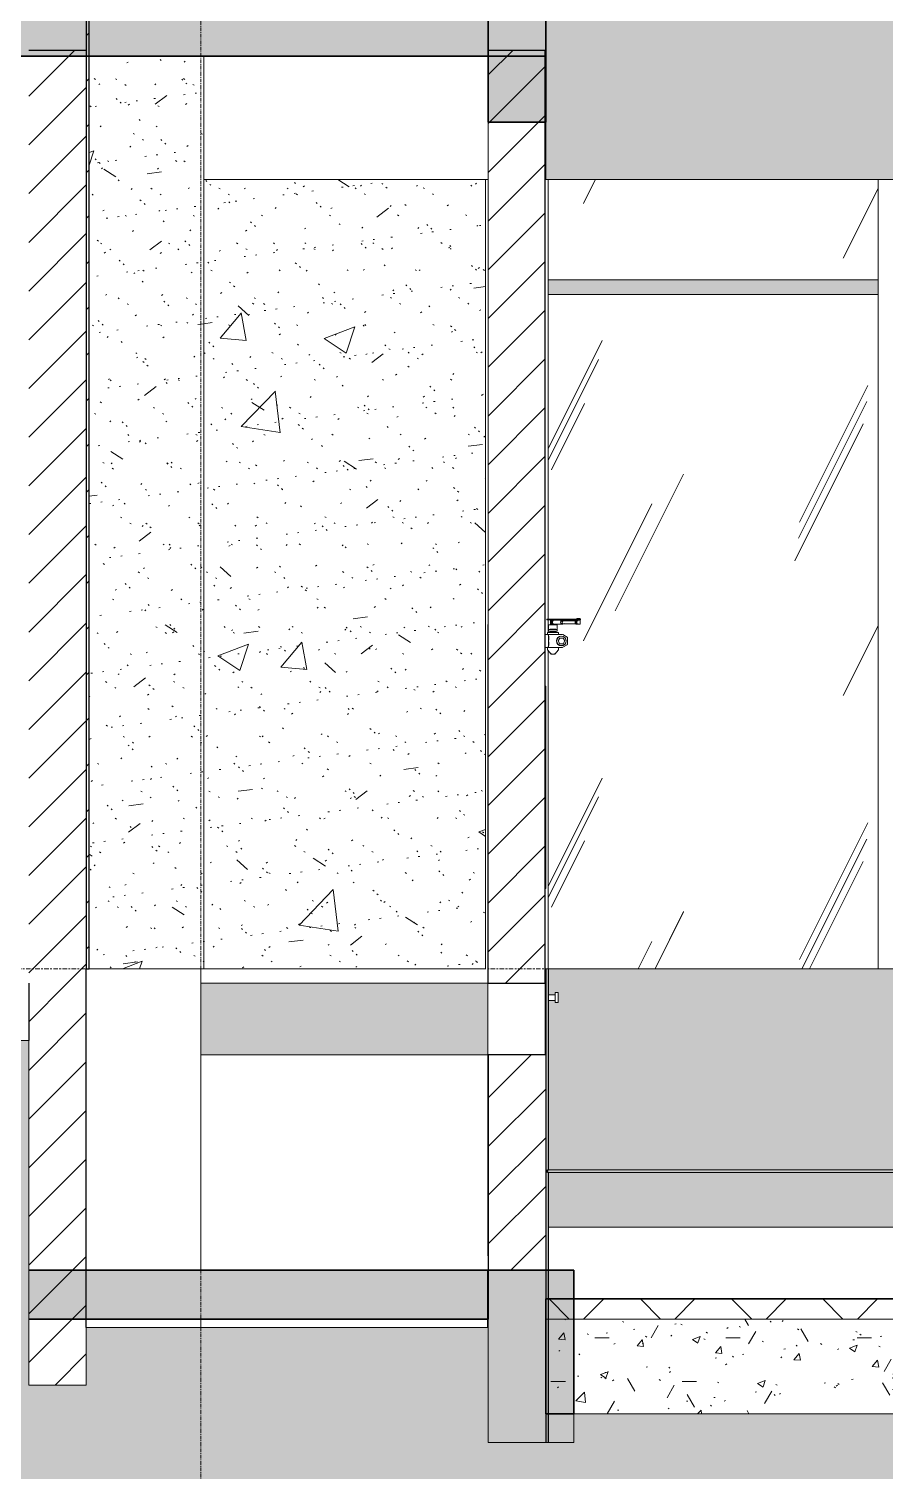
# Model space of a CAD drawing. Header units: millimetres. Extents: x 1240 to 198004, y -7796 to 35300.
# Drawn here: x 171164 to 174149, y 450 to 5475 of the extents above; entities that cross this region are included whole.
import ezdxf

# ---------------------------------------------------------------- set-up
doc = ezdxf.new("R2010")
doc.units = ezdxf.units.MM
doc.linetypes.add('Centre', pattern=[31.75, 6.35, -4.7625, 15.875, -4.7625])
doc.linetypes.add('Grid Line', pattern=[22.225, 12.7, -3.175, 3.175, -3.175])
for name, color, linetype, lineweight in [('0-2', 50, 'Continuous', 5), ('A-DETL-GENF-3', 9, 'Continuous', 9), ('A-DETL-THIN', 151, 'Continuous', 9), ('A-DOOR', 31, 'Continuous', 9), ('A-DOOR-FRAM', 31, 'Continuous', 9), ('A-FLOR-1', 10, 'Continuous', 35), ('A-FLOR-3', 192, 'Continuous', 35), ('A-FLOR-LEVL-2', 51, 'Centre', 9), ('A-FLOR-MCUT', 51, 'Continuous', 9), ('A-FLOR-PATT-1', 7, 'Continuous', 9), ('A-FLOR-PATT-3', 8, 'Continuous', 9), ('A-GLAZ-CURT', 52, 'Continuous', 9), ('A-GLAZ-CWMG', 51, 'Continuous', 9), ('A-WALL', 113, 'Continuous', 9), ('A-WALL-1', 113, 'Continuous', 25), ('A-WALL-PATT-3', 111, 'Continuous', 5), ('A-WALL-PATT-4', 111, 'Continuous', 9), ('I-WALL', 2, 'Continuous', 9), ('I-WALL-2', 2, 'Continuous', 25), ('S-BEAM-1', 12, 'Continuous', 5), ('S-BEAM-2', 10, 'Continuous', 35), ('S-BEAM-3', 7, 'Continuous', 9), ('S-COLS-1', 7, 'Continuous', 9), ('S-GRID-1', 1, 'Grid Line', 9)]:
    doc.layers.add(name, color=color, linetype=linetype, lineweight=lineweight)
pattern_1 = [(45, (196301.1, 0), (-84.8528, 84.8528), [])]
pattern_2 = [(63.435, (1790.26, 104.33), (-0.001, 1524.001), [532.46, -2875.3]), (63.435, (266.26, 104.33), (-0.001, 1524.001), [532.46, -2875.3]), (63.435, (2519.8, 398.8), (-0.001, 1524.001), [532.46, -2875.304]), (63.435, (995.8, 398.8), (-0.001, 1524.001), [532.46, -2875.3]), (63.435, (2409.4, 294.83), (-0.001, 1524.001), [532.46, -2875.304]), (63.435, (885.4, 294.83), (-0.001, 1524.001), [532.46, -2875.3]), (63.435, (2296.8, 890.1), (-0.001, 1524.001), [258.8, -3148.965]), (63.435, (772.8, 890.1), (-0.001, 1524.001), [258.8, -3148.965]), (63.435, (2223.2, 797.95), (-0.001, 1524.001), [532.46, -2875.304]), (63.435, (699.2, 797.95), (-0.001, 1524.001), [532.46, -2875.3]), (63.435, (2236.2, 864.1), (-0.001, 1524.001), [532.46, -2875.304]), (63.435, (712.2, 864.1), (-0.001, 1524.001), [532.46, -2875.3]), (63.435, (1621.35, 573.94), (-0.001, 1524.001), [532.46, -2875.3]), (63.435, (97.35, 573.94), (-0.001, 1524.001), [532.46, -2875.3]), (63.435, (1634.34, 651.9), (-0.001, 1524.001), [532.46, -2875.3]), (63.435, (110.34, 651.9), (-0.001, 1524.001), [532.46, -2875.3]), (63.435, (1637.84, 708.1), (-0.001, 1524.001), [532.46, -2875.3]), (63.435, (113.84, 708.1), (-0.001, 1524.001), [532.46, -2875.3])]
pattern_3 = [(50, (196301.1, 0), (1093.104, -95.634), [114.3, -1257.3]), (355, (196301.1, 0), (-211.457, 1146.34), [91.44, -1005.84]), (100.451, (196392.2, -8), (881.656, 1050.7), [97.14, -1068.54]), (46.184, (196301.1, 304.8), (1626.475, -252.26), [171.45, -1885.95]), (96.636, (196436.6, 283.8), (1424.42, 1484.57), [145.71, -1602.81]), (351.184, (196301.1, 304.8), (1424.43, 1484.55), [137.16, -1508.76]), (21, (196453.5, 228.6), (909.686, -613.59), [114.3, -1257.3]), (326, (196453.5, 228.6), (370.81, 1105.13), [91.44, -1005.84]), (71.451, (196529.3, 177.5), (1280.503, 491.53), [97.14, -1068.54]), (37.5, (196301.1, 0), (18.5313, 507.33), [50.292, -943.356, 50.292, -970.788, -1009.65]), (37.5, (196301.1, 0), (18.5313, 507.33), [-2014.728, 50.292, -959.358]), (7.5, (196301.1, 0), (400.918, 601.084), [50.292, -531.876, 50.292, -920.496, -384.81]), (7.5, (196301.1, 0), (400.918, 601.084), [-1552.956, 50.292, -334.518]), (327.5, (195961.25, 0), (813.545, -34.374), [50.292, -330.708, 50.292, -1138.428, -1577.34]), (327.5, (195961.25, 0), (813.545, -34.374), [-1569.72, 50.292, -1527.048]), (317.5, (195808.85, 0), (888.775, 152.56), [50.292, -445.008, 50.292, -739.14, -1120.14]), (317.5, (195808.85, 0), (888.775, 152.56), [-1284.73, 50.29, -1069.85])]
pattern_4 = [(37.5, (196301.1, 0), (-4.79953, 146.8239), [5.029, -110.795, 5.029, -124.511, -123.825]), (37.5, (196301.1, 0), (-4.79953, 146.8239), [-245.364, 5.029, -118.796]), (7.5, (196301.1, 0), (134.8574, 215.0472), [5.029, -57.455, 5.029, -99.365, -40.005]), (7.5, (196301.1, 0), (134.8574, 215.0472), [-166.878, 5.029, -34.976]), (327.5, (196207.37, 0), (237.29776, 0.4316), [5.029, -33.071, 5.029, -132.131, -179.07]), (327.5, (196207.37, 0), (237.29776, 0.4316), [-175.26, 5.029, -174.041]), (317.5, (196207.37, 0), (229.067, 66.8792), [5.029, -14.021, 5.029, -84.887, -102.87]), (317.5, (196207.37, 0), (229.067, 66.8792), [-108.966, 5.029, -97.841])]

# ---------------------------------------------------------------- blocks, each defined once
blk = doc.blocks.new('NCV_TKTC_KET CAU_rvt-2-TKCS_MẶT ĐỨNG NỘI KHU 2')
at = {"layer": 'A-FLOR-PATT-1'}
for points in [[(-23335.3, 5380), (-23335.3, 5550), (-26936.9, 5550), (-26936.9, 5380), (-23540.7, 5380)], [(-25136.9, 980), (-23535.3, 980), (-23535.3, 1150), (-25136.9, 1150)]]:
    blk.add_hatch(color=256, dxfattribs=at).paths.add_polyline_path(points)
at = {"layer": 'S-BEAM-1'}
for points in [[(-23535.3, 5150), (-23335.3, 5150), (-23335.3, 5550), (-23535.3, 5550), (-23535.3, 5349.7)], [(-23535.3, 550), (-23236.9, 550), (-23236.9, 1150), (-23536.9, 1150), (-23535.3, 556.4)]]:
    blk.add_hatch(color=256, dxfattribs=at).paths.add_polyline_path(points)
at = {"layer": 'A-FLOR-1'}
for p, q in [((-23335.3, 5380), (-23335.3, 5550)), ((-26936.9, 5380), (-23335.3, 5380)), ((-23535.3, 1150), (-25136.9, 1150)), ((-23535.3, 980), (-23535.3, 1150)), ((-25136.9, 980), (-23535.3, 980))]:
    blk.add_line(p, q, dxfattribs=at)
at = {"layer": 'S-BEAM-2'}
for p, q in [((-23535.3, 5550), (-23535.3, 5150)), ((-23335.3, 5150), (-23335.3, 5550)), ((-23535.3, 5150), (-23335.3, 5150)), ((-23236.9, 1150), (-23536.9, 1150)), ((-23536.9, 1150), (-23536.9, 949.8)), ((-23236.9, 650), (-23236.9, 1150))]:
    blk.add_line(p, q, dxfattribs=at)
at = {"layer": 'S-BEAM-3'}
for p, q in [((-23335.3, 4950), (-23335.3, 5150)), ((-24526.9, 4950), (-23535.3, 4950))]:
    blk.add_line(p, q, dxfattribs=at)
at = {"layer": 'S-COLS-1'}
for p, q in [((-24536.9, 1150), (-24536.9, 2200)), ((-24536.9, 950), (-24536.9, 980))]:
    blk.add_line(p, q, dxfattribs=at)
blk = doc.blocks.new('FD_01 - FD_01-1200x2200mm-1787918-TKCS_MẶT ĐỨNG NỘI KHU 2')
at = {"layer": 'A-DOOR'}
for p, q in [((-23330.9, 3418.5), (-23301.6, 3418.5)), ((-23330.9, 3418.5), (-23330.9, 3415.5)), ((-23301.6, 3418.5), (-23300.4, 3418.5)), ((-23300.9, 3418.5), (-23301.5, 3418.5)), ((-23301.5, 3418.5), (-23300.9, 3418.5)), ((-23300.4, 3418.5), (-23274.8, 3418.5)), ((-23274.8, 3418.5), (-23273.8, 3418.5)), ((-23273.8, 3418.5), (-23223.2, 3418.5)), ((-23227.1, 3420.3), (-23227.1, 3418.5)), ((-23227.1, 3420.3), (-23215.1, 3420.3)), ((-23215.1, 3420.3), (-23227.1, 3420.3)), ((-23221.1, 3418.5), (-23223.6, 3418.5)), ((-23223.6, 3418.5), (-23221.1, 3418.5)), ((-23223.2, 3418.5), (-23221.6, 3418.5)), ((-23221.6, 3418.5), (-23223.2, 3418.5)), ((-23222.7, 3418.5), (-23221.1, 3418.5)), ((-23221.1, 3418.5), (-23222.7, 3418.5)), ((-23221.6, 3418.5), (-23213.9, 3418.5)), ((-23215.1, 3418.5), (-23215.1, 3420.3)), ((-23213.9, 3418.5), (-23213.9, 3418.5)), ((-23213.5, 3415.5), (-23213.5, 3418.5)), ((-23330.9, 3415.5), (-23301.6, 3415.5)), ((-23329.5, 3372), (-23329.5, 3365)), ((-23328.8, 3372), (-23329.5, 3372)), ((-23329.5, 3372), (-23304.9, 3372)), ((-23295.4, 3398), (-23325.4, 3398)), ((-23325.4, 3384.6), (-23325.4, 3392.9)), ((-23325.4, 3376), (-23325.4, 3382)), ((-23325.4, 3382), (-23310.4, 3382)), ((-23310.4, 3376), (-23325.4, 3376)), ((-23315.5, 3398), (-23321.3, 3398)), ((-23320, 3384), (-23317.3, 3384)), ((-23320, 3384), (-23320, 3382)), ((-23320, 3376), (-23320, 3374)), ((-23318.6, 3374), (-23320, 3374)), ((-23318.9, 3374), (-23318.9, 3372)), ((-23318.6, 3374), (-23318.9, 3374)), ((-23318.9, 3374), (-23316.3, 3374)), ((-23312.3, 3374), (-23318.6, 3374)), ((-23317.3, 3374), (-23318.6, 3374)), ((-23318.5, 3414), (-23318.5, 3401)), ((-23316.4, 3414.5), (-23318.4, 3414.5)), ((-23318.4, 3414.5), (-23316.4, 3414.5)), ((-23317.7, 3414), (-23314.3, 3414)), ((-23314.3, 3401), (-23317.7, 3401)), ((-23317.3, 3384), (-23307.2, 3384)), ((-23317.3, 3384), (-23317.3, 3382)), ((-23317.3, 3376), (-23317.3, 3374)), ((-23312.3, 3374), (-23317.3, 3374)), ((-23250.4, 3414.5), (-23316.4, 3414.5)), ((-23316.3, 3374), (-23312.3, 3374)), ((-23316, 3414), (-23316, 3398)), ((-23309, 3398), (-23316, 3398)), ((-23316, 3398), (-23315.8, 3398)), ((-23314.8, 3414), (-23314.8, 3397.7)), ((-23314.4, 3398), (-23314.8, 3398)), ((-23314.8, 3398), (-23309.3, 3398)), ((-23314.3, 3414), (-23312.4, 3414)), ((-23314.3, 3414), (-23314.3, 3401)), ((-23312.4, 3401), (-23314.3, 3401)), ((-23312.6, 3414), (-23313.9, 3414)), ((-23313.9, 3401), (-23312.6, 3401)), ((-23313.8, 3414), (-23312.6, 3414)), ((-23312.6, 3414), (-23312.6, 3401)), ((-23312.6, 3414), (-23308.6, 3414)), ((-23312.6, 3414), (-23312.6, 3401)), ((-23308.6, 3401), (-23312.6, 3401)), ((-23312.4, 3414), (-23310.4, 3414)), ((-23310.4, 3401), (-23312.4, 3401)), ((-23312.3, 3374), (-23307.6, 3374)), ((-23307.6, 3374), (-23312.3, 3374)), ((-23307.2, 3374), (-23312.3, 3374)), ((-23310.4, 3382), (-23295.4, 3382)), ((-23295.4, 3376), (-23310.4, 3376)), ((-23309.3, 3398), (-23306.1, 3398)), ((-23305, 3398), (-23309, 3398)), ((-23307.6, 3374), (-23303.6, 3374)), ((-23303.6, 3374), (-23307.6, 3374)), ((-23307.2, 3384), (-23299.9, 3384)), ((-23307.2, 3384), (-23307.2, 3382)), ((-23307.2, 3376), (-23307.2, 3374)), ((-23303.6, 3374), (-23307.2, 3374)), ((-23306.6, 3398), (-23305.7, 3398)), ((-23306.1, 3398), (-23306.6, 3398)), ((-23306.2, 3397.7), (-23306.2, 3400.7)), ((-23305.4, 3400.5), (-23277.3, 3400.5)), ((-23299.6, 3398), (-23305.4, 3398)), ((-23305.1, 3398), (-23305, 3398)), ((-23305, 3398), (-23305, 3400.7)), ((-23304.9, 3372), (-23290.4, 3372)), ((-23299.9, 3374), (-23303.6, 3374)), ((-23302.1, 3374), (-23301.2, 3374)), ((-23300.9, 3374), (-23302.1, 3374)), ((-23301.6, 3415.5), (-23300.4, 3415.5)), ((-23301.5, 3415.5), (-23300.9, 3415.5)), ((-23300.9, 3415.5), (-23301.5, 3415.5)), ((-23301.2, 3374), (-23300.9, 3374)), ((-23300.9, 3372), (-23300.9, 3374)), ((-23300.4, 3415.5), (-23274.8, 3415.5)), ((-23299.9, 3384), (-23299.9, 3382)), ((-23299.9, 3376), (-23299.9, 3374)), ((-23295.4, 3392.9), (-23295.4, 3384.6)), ((-23295.4, 3382), (-23295.4, 3376)), ((-23290.4, 3372), (-23291.1, 3372)), ((-23290.4, 3365), (-23290.4, 3372)), ((-23272.6, 3413.5), (-23277.3, 3413.5)), ((-23277.3, 3401.5), (-23272.6, 3401.5)), ((-23274.8, 3415.5), (-23273.8, 3415.5)), ((-23273.8, 3415.5), (-23223.2, 3415.5)), ((-23222.6, 3412.5), (-23272.6, 3412.5)), ((-23272.6, 3402.5), (-23222.6, 3402.5)), ((-23250.4, 3414.5), (-23248.4, 3414.5)), ((-23248.4, 3414.5), (-23250.4, 3414.5)), ((-23230.3, 3411.5), (-23228.4, 3411.5)), ((-23230.3, 3403.5), (-23230.3, 3411.5)), ((-23228.4, 3403.5), (-23230.3, 3403.5)), ((-23228.6, 3414.5), (-23227, 3414.5)), ((-23227, 3400.5), (-23228.6, 3400.5)), ((-23228.4, 3411.5), (-23228.1, 3411.5)), ((-23228.1, 3403.5), (-23228.4, 3403.5)), ((-23227.6, 3414.5), (-23227.6, 3400.5)), ((-23227, 3414.5), (-23227.6, 3414.5)), ((-23227.6, 3414.5), (-23219.4, 3414.5)), ((-23227, 3400.5), (-23227, 3414.5)), ((-23219.4, 3400.5), (-23227, 3400.5)), ((-23226.4, 3411.5), (-23226.4, 3409.5)), ((-23226.4, 3407.2), (-23226.4, 3404.8)), ((-23226.1, 3415.5), (-23226.1, 3414.5)), ((-23223.6, 3415.5), (-23221.1, 3415.5)), ((-23221.1, 3415.5), (-23223.6, 3415.5)), ((-23223.6, 3415.5), (-23221.1, 3415.5)), ((-23221.1, 3415.5), (-23223.6, 3415.5)), ((-23221.6, 3415.5), (-23223.2, 3415.5)), ((-23223.2, 3415.5), (-23221.6, 3415.5)), ((-23221.6, 3415.5), (-23213.9, 3415.5)), ((-23219.4, 3414.5), (-23215.2, 3414.5)), ((-23215.4, 3400.5), (-23219.4, 3400.5)), ((-23216.1, 3414.5), (-23216.1, 3415.5)), ((-23214.6, 3400.5), (-23214.6, 3414.5)), ((-23213.9, 3415.5), (-23213.9, 3415.5)), ((-23325.3, 3365), (-23336.9, 3365)), ((-23336.9, 3320), (-23325.3, 3320)), ((-23323.8, 3365), (-23329.5, 3365)), ((-23329.5, 3365), (-23328.8, 3365)), ((-23329.4, 3320), (-23329.4, 3312.4)), ((-23328.8, 3320), (-23329.4, 3320)), ((-23329.4, 3320), (-23323.7, 3320)), ((-23325.6, 3323), (-23325.6, 3362)), ((-23325.3, 3365), (-23324.3, 3365)), ((-23324.3, 3320), (-23325.3, 3320)), ((-23324.3, 3365), (-23321.3, 3365)), ((-23321.3, 3320), (-23324.3, 3320)), ((-23321.3, 3365), (-23277.1, 3365)), ((-23277.1, 3320), (-23321.3, 3320)), ((-23292.1, 3342.5), (-23286.4, 3352.5)), ((-23286.4, 3332.5), (-23292.1, 3342.5)), ((-23290.4, 3312.4), (-23290.4, 3320)), ((-23286.4, 3352.5), (-23274.8, 3352.5)), ((-23274.8, 3332.5), (-23286.4, 3332.5)), ((-23276.1, 3364.7), (-23260.6, 3356.1)), ((-23260.6, 3328.9), (-23276.1, 3320.3)), ((-23274.8, 3352.5), (-23269, 3342.5)), ((-23269, 3342.5), (-23274.8, 3332.5)), ((-23259.6, 3354.3), (-23259.6, 3330.7)), ((-23329.2, 3311.7), (-23316.2, 3296.3)), ((-23315.5, 3297), (-23313.6, 3297)), ((-23313.6, 3297), (-23315.5, 3297)), ((-23306.4, 3296), (-23313.4, 3296)), ((-23313.4, 3296), (-23306.4, 3296)), ((-23306.3, 3297), (-23304.4, 3297)), ((-23304.4, 3297), (-23306.3, 3297)), ((-23303.7, 3296.3), (-23290.7, 3311.7)), ((-23336.9, 3185), (-23334.9, 3185)), ((-23334.9, 3185), (-23334.9, 2480)), ((-23334.9, 2480), (-23336.9, 2480)), ((-23335.1, 2180), (-23336.9, 2180)), ((-23291.9, 2117.5), (-23301.9, 2117.5)), ((-23301.9, 2100), (-23301.9, 2117.5)), ((-23301.9, 2117.5), (-23291.9, 2117.5)), ((-23291.9, 2117.5), (-23291.9, 2100)), ((-23301.9, 2110), (-23325.3, 2110)), ((-23325.3, 2090), (-23301.9, 2090)), ((-23301.9, 2082.5), (-23301.9, 2100)), ((-23301.9, 2082.5), (-23291.9, 2082.5)), ((-23301.9, 2082.5), (-23291.9, 2082.5)), ((-23291.9, 2100), (-23291.9, 2082.5))]:
    blk.add_line(p, q, dxfattribs=at)
at = {"layer": 'A-DOOR', "flags": 128}
for points in [[(-23232.9, 3407.5), (-23232.8, 3408.3), (-23232.6, 3409), (-23232.2, 3409.7), (-23231.7, 3410.4), (-23231, 3411), (-23230.3, 3411.5)], [(-23230.3, 3403.5), (-23231, 3404), (-23231.7, 3404.6), (-23232.2, 3405.3), (-23232.6, 3406), (-23232.8, 3406.7), (-23232.9, 3407.5)], [(-23325.3, 3365), (-23325.4, 3364.9), (-23325.4, 3364.7), (-23325.5, 3364.3), (-23325.5, 3363.9), (-23325.6, 3363.3), (-23325.6, 3362.7), (-23325.6, 3362)], [(-23325.6, 3362), (-23325.6, 3362.7), (-23325.6, 3363.3), (-23325.5, 3363.9), (-23325.5, 3364.3), (-23325.4, 3364.7), (-23325.4, 3364.9)], [(-23325.4, 3320.1), (-23325.4, 3320.3), (-23325.5, 3320.7), (-23325.5, 3321.1), (-23325.6, 3321.7), (-23325.6, 3322.3), (-23325.6, 3323)], [(-23325.6, 3323), (-23325.6, 3322.3), (-23325.6, 3321.7), (-23325.5, 3321.1), (-23325.5, 3320.7), (-23325.4, 3320.3), (-23325.4, 3320.1), (-23325.3, 3320)], [(-23329.2, 3311.7), (-23329.2, 3311.7), (-23329.2, 3311.8), (-23329.3, 3311.8), (-23329.3, 3311.8), (-23329.3, 3311.9), (-23329.3, 3311.9), (-23329.3, 3312), (-23329.4, 3312), (-23329.4, 3312), (-23329.4, 3312.1), (-23329.4, 3312.1), (-23329.4, 3312.2), (-23329.4, 3312.2), (-23329.4, 3312.3), (-23329.4, 3312.3), (-23329.4, 3312.3), (-23329.4, 3312.4), (-23329.4, 3312.4)], [(-23315.5, 3296), (-23315.5, 3296), (-23315.6, 3296), (-23315.6, 3296), (-23315.7, 3296), (-23315.7, 3296), (-23315.7, 3296), (-23315.8, 3296), (-23315.8, 3296), (-23315.8, 3296.1), (-23315.9, 3296.1), (-23315.9, 3296.1), (-23315.9, 3296.1), (-23316, 3296.1), (-23316, 3296.1), (-23316, 3296.2), (-23316.1, 3296.2), (-23316.1, 3296.2), (-23316.1, 3296.2), (-23316.1, 3296.3), (-23316.2, 3296.3), (-23316.2, 3296.3), (-23316.2, 3296.3)], [(-23304.4, 3296), (-23304.4, 3296), (-23304.4, 3296), (-23304.4, 3296), (-23304.4, 3296), (-23304.5, 3296), (-23304.5, 3296), (-23304.6, 3296), (-23304.6, 3296), (-23304.7, 3296), (-23304.8, 3296), (-23304.9, 3296), (-23305, 3296), (-23305.1, 3296), (-23305.2, 3296), (-23305.3, 3296), (-23305.5, 3296), (-23305.6, 3296), (-23305.7, 3296), (-23305.9, 3296), (-23306.1, 3296), (-23306.2, 3296), (-23306.4, 3296), (-23306.6, 3296), (-23306.7, 3296), (-23306.9, 3296), (-23307.1, 3296), (-23307.3, 3296), (-23307.5, 3296), (-23307.7, 3296), (-23307.9, 3296), (-23308.1, 3296), (-23308.3, 3296), (-23308.6, 3296), (-23308.8, 3296), (-23309, 3296), (-23309.2, 3296), (-23309.4, 3296), (-23309.7, 3296), (-23309.9, 3296), (-23310.1, 3296), (-23310.3, 3296), (-23310.5, 3296), (-23310.8, 3296), (-23311, 3296), (-23311.2, 3296), (-23311.4, 3296), (-23311.6, 3296), (-23311.8, 3296), (-23312.1, 3296), (-23312.3, 3296), (-23312.5, 3296), (-23312.7, 3296), (-23312.8, 3296), (-23313, 3296), (-23313.2, 3296), (-23313.4, 3296), (-23313.6, 3296), (-23313.7, 3296), (-23313.9, 3296), (-23314, 3296), (-23314.2, 3296), (-23314.3, 3296), (-23314.5, 3296), (-23314.6, 3296), (-23314.7, 3296), (-23314.8, 3296), (-23314.9, 3296), (-23315, 3296), (-23315.1, 3296), (-23315.2, 3296), (-23315.3, 3296), (-23315.3, 3296), (-23315.4, 3296), (-23315.4, 3296), (-23315.5, 3296), (-23315.5, 3296), (-23315.5, 3296), (-23315.5, 3296)], [(-23315.5, 3296), (-23315.5, 3296), (-23315.5, 3296), (-23315.5, 3296), (-23315.4, 3296), (-23315.4, 3296), (-23315.4, 3296), (-23315.3, 3296), (-23315.2, 3296), (-23315.2, 3296), (-23315.1, 3296), (-23315, 3296), (-23314.9, 3296), (-23314.8, 3296), (-23314.7, 3296), (-23314.5, 3296), (-23314.4, 3296), (-23314.3, 3296), (-23314.1, 3296), (-23314, 3296), (-23313.8, 3296), (-23313.7, 3296), (-23313.5, 3296), (-23313.3, 3296), (-23313.1, 3296), (-23312.9, 3296), (-23312.8, 3296), (-23312.6, 3296), (-23312.4, 3296), (-23312.2, 3296), (-23312, 3296), (-23311.7, 3296), (-23311.5, 3296), (-23311.3, 3296), (-23311.1, 3296), (-23310.9, 3296), (-23310.7, 3296), (-23310.4, 3296), (-23310.2, 3296), (-23310, 3296), (-23309.8, 3296), (-23309.6, 3296), (-23309.3, 3296), (-23309.1, 3296), (-23308.9, 3296), (-23308.7, 3296), (-23308.5, 3296), (-23308.2, 3296), (-23308, 3296), (-23307.8, 3296), (-23307.6, 3296), (-23307.4, 3296), (-23307.2, 3296), (-23307, 3296), (-23306.8, 3296), (-23306.7, 3296), (-23306.5, 3296), (-23306.3, 3296), (-23306.1, 3296), (-23306, 3296), (-23305.8, 3296), (-23305.7, 3296), (-23305.5, 3296), (-23305.4, 3296), (-23305.3, 3296), (-23305.2, 3296), (-23305, 3296), (-23304.9, 3296), (-23304.8, 3296), (-23304.8, 3296), (-23304.7, 3296), (-23304.6, 3296), (-23304.6, 3296), (-23304.5, 3296), (-23304.5, 3296), (-23304.4, 3296), (-23304.4, 3296), (-23304.4, 3296), (-23304.4, 3296)], [(-23303.7, 3296.3), (-23303.7, 3296.3), (-23303.7, 3296.3), (-23303.7, 3296.2), (-23303.8, 3296.2), (-23303.8, 3296.2), (-23303.8, 3296.2), (-23303.9, 3296.2), (-23303.9, 3296.1), (-23303.9, 3296.1), (-23303.9, 3296.1), (-23304, 3296.1), (-23304, 3296.1), (-23304, 3296.1), (-23304.1, 3296), (-23304.1, 3296), (-23304.2, 3296), (-23304.2, 3296), (-23304.2, 3296), (-23304.3, 3296), (-23304.3, 3296), (-23304.3, 3296), (-23304.4, 3296)], [(-23290.4, 3312.4), (-23290.4, 3312.4), (-23290.4, 3312.3), (-23290.4, 3312.3), (-23290.5, 3312.2), (-23290.5, 3312.2), (-23290.5, 3312.1), (-23290.5, 3312.1), (-23290.5, 3312.1), (-23290.5, 3312), (-23290.5, 3312), (-23290.5, 3311.9), (-23290.6, 3311.9), (-23290.6, 3311.9), (-23290.6, 3311.8), (-23290.6, 3311.8), (-23290.7, 3311.7), (-23290.7, 3311.7), (-23290.7, 3311.7)]]:
    blk.add_lwpolyline(points, dxfattribs=at)
at = {"layer": 'A-DOOR'}
for centre, radius, start, end in [((-23280.6, 3342.5), 17, 0, 180), ((-23280.6, 3342.5), 17, 180, 0), ((-23280.6, 3342.5), 16.5, 0, 180), ((-23280.6, 3342.5), 16.5, 180, 0), ((-23280.6, 3342.5), 17, 105, 120), ((-23280.6, 3342.5), 17, 240, 255), ((-23277.1, 3363), 2, 60.8025, 90), ((-23277.1, 3322), 2, 270, 299.1975), ((-23261.6, 3354.3), 2, 0, 60.8025), ((-23261.6, 3330.7), 2, 299.1975, 0)]:
    blk.add_arc(centre, radius, start, end, dxfattribs=at)
for centre, major_axis, ratio, start_param, end_param in [((-23325.4, 3386), (0, 12), 0.000349, 5.323254, 6.283185), ((-23325.4, 3388), (0, 6), 0.000349, 2.181662, 3.141593), ((-23312.7, 3407.5), (0, 2.5), 0.259156, 4.712389, 7.853982), ((-23312.7, 3407.5), (0, 2.5), 0.259156, 1.570796, 4.712389), ((-23312.9, 3407.5), (0, 6.79), 0.259156, 5.224283, 5.992125), ((-23312.9, 3407.5), (0, 6.79), 0.259156, 3.432653, 4.200495), ((-23310.9, 3407.5), (0, 6.79), 0.259156, 5.736177, 5.992125), ((-23310.9, 3407.5), (0, 6.79), 0.259156, 3.432653, 3.688601), ((-23305.4, 3407.5), (0, 7), 0.965835, 6.029595, 6.790365), ((-23305.4, 3407.5), (0, 7), 0.965835, 2.634413, 3.395183), ((-23295.4, 3386), (0, 12), 0.000349, 5.323254, 6.283185), ((-23295.4, 3388), (0, 6), 0.000349, 2.181662, 3.141593), ((-23277.3, 3407.5), (0, 7), 0.965835, 0.261799, 1.570796), ((-23277.3, 3407.5), (0, 7), 0.965835, 1.570796, 3.926991), ((-23277.3, 3407.5), (0, 6), 0.965835, 5.759587, 7.853982), ((-23277.3, 3407.5), (0, 6), 0.965835, 1.570796, 3.665191), ((-23272.6, 3407.5), (0, 6), 0.965835, 5.759587, 7.853982), ((-23272.6, 3407.5), (0, 6), 0.965835, 1.570796, 3.665191), ((-23272.6, 3407.5), (0, 5), 0.965835, 6.021386, 7.853982), ((-23272.6, 3407.5), (0, 5), 0.965835, 1.570796, 3.403392), ((-23277.3, 3407.5), (0, 7), 0.965835, 5.497787, 6.021386), ((-23228.6, 3407.5), (0, 7), 0.259156, 0, 1.570796), ((-23228.6, 3407.5), (0, 7), 0.259156, 1.570796, 3.141593), ((-23229.1, 3407.5), (0, 2.5), 0.259156, 4.712389, 7.853982), ((-23229.1, 3407.5), (0, 2.5), 0.259156, 1.570796, 4.712389), ((-23223.5, 3407.5), (0, 5), 0.965835, 0.65038, 0.880484), ((-23223.5, 3407.5), (0, 5), 0.965835, 2.261108, 2.491212), ((-23226.6, 3407.5), (0, 7), 0.259156, 0, 0.261799), ((-23226.6, 3407.5), (0, 7), 0.259156, 2.879793, 3.141593), ((-23227.2, 3407.5), (0, 2.5), 0.259156, 5.759587, 6.021386), ((-23227.2, 3407.5), (0, 2.5), 0.259156, 5.759587, 6.021386), ((-23227.2, 3407.5), (0, 2.5), 0.259156, 3.403392, 4.45059), ((-23227.2, 3407.5), (0, 2.5), 0.259156, 3.403392, 4.45059)]:
    blk.add_ellipse(centre, major_axis=major_axis, ratio=ratio, start_param=start_param, end_param=end_param, dxfattribs=at)
for points, knots in [([(-23308.6, 3413.6), (-23308.8, 3413.5), (-23309.2, 3413.2), (-23309.6, 3412.8), (-23309.9, 3412.5), (-23310.1, 3412.3), (-23310.3, 3412), (-23310.4, 3411.8), (-23310.5, 3411.7), (-23310.6, 3411.5), (-23310.7, 3411.3), (-23310.8, 3411.1), (-23311, 3410.8), (-23311, 3410.6), (-23311.1, 3410.4), (-23311.2, 3410.3), (-23311.2, 3410), (-23311.3, 3409.8), (-23311.4, 3409.4), (-23311.5, 3409), (-23311.5, 3408.7), (-23311.6, 3408.2), (-23311.6, 3407.8), (-23311.6, 3407.5)], [0, 0, 0, 0, 0.1, 0.2, 0.25, 0.3, 0.35, 0.375, 0.4, 0.425, 0.45, 0.5, 0.55, 0.575, 0.6, 0.625, 0.65, 0.7, 0.75, 0.8, 0.85, 0.9, 1, 1, 1, 1]), ([(-23311.6, 3407.5), (-23311.6, 3407.2), (-23311.6, 3406.8), (-23311.5, 3406.3), (-23311.5, 3406), (-23311.4, 3405.6), (-23311.3, 3405.2), (-23311.2, 3405), (-23311.2, 3404.7), (-23311.1, 3404.6), (-23311, 3404.4), (-23311, 3404.2), (-23310.8, 3403.9), (-23310.7, 3403.7), (-23310.6, 3403.5), (-23310.5, 3403.3), (-23310.4, 3403.2), (-23310.3, 3403), (-23310.1, 3402.7), (-23309.9, 3402.5), (-23309.6, 3402.2), (-23309.2, 3401.8), (-23308.8, 3401.5), (-23308.6, 3401.4)], [0, 0, 0, 0, 0.1, 0.15, 0.2, 0.25, 0.3, 0.35, 0.375, 0.4, 0.425, 0.45, 0.5, 0.55, 0.575, 0.6, 0.625, 0.65, 0.7, 0.75, 0.8, 0.9, 1, 1, 1, 1]), ([(-23324.3, 3354.9), (-23324.3, 3356), (-23324.4, 3357.3), (-23324.6, 3358.4), (-23324.8, 3358.7), (-23324.9, 3358.5), (-23325.1, 3357.9), (-23325.2, 3356.9), (-23325.3, 3355.5), (-23325.4, 3353.8), (-23325.4, 3352.6), (-23325.4, 3352)], [0, 0, 0, 0, 0.2, 0.3, 0.4, 0.5, 0.6, 0.7, 0.8, 0.9, 1, 1, 1, 1]), ([(-23325.4, 3352), (-23325.4, 3353.2), (-23325.3, 3355), (-23325.2, 3356.9), (-23325.1, 3357.9), (-23324.9, 3358.5), (-23324.8, 3358.7), (-23324.6, 3358.4), (-23324.5, 3357.6), (-23324.3, 3356.4), (-23324.3, 3355.4), (-23324.3, 3354.9)], [0, 0, 0, 0, 0.2, 0.3, 0.4, 0.5, 0.6, 0.7, 0.8, 0.9, 1, 1, 1, 1]), ([(-23325.4, 3352), (-23325.4, 3350.8), (-23325.3, 3349), (-23325.2, 3347.1), (-23325.1, 3346.1), (-23324.9, 3345.5), (-23324.8, 3345.3), (-23324.6, 3345.6), (-23324.5, 3346.4), (-23324.3, 3347.6), (-23324.3, 3348.6), (-23324.3, 3349.1)], [0, 0, 0, 0, 0.2, 0.3, 0.4, 0.5, 0.6, 0.7, 0.8, 0.9, 1, 1, 1, 1]), ([(-23324.3, 3349.1), (-23324.3, 3348), (-23324.4, 3346.7), (-23324.6, 3345.6), (-23324.8, 3345.3), (-23324.9, 3345.5), (-23325.1, 3346.1), (-23325.2, 3347.1), (-23325.3, 3348.5), (-23325.4, 3350.2), (-23325.4, 3351.4), (-23325.4, 3352)], [0, 0, 0, 0, 0.2, 0.3, 0.4, 0.5, 0.6, 0.7, 0.8, 0.9, 1, 1, 1, 1]), ([(-23324.3, 3335.9), (-23324.3, 3337), (-23324.4, 3338.3), (-23324.6, 3339.4), (-23324.8, 3339.7), (-23324.9, 3339.5), (-23325.1, 3338.9), (-23325.2, 3337.9), (-23325.3, 3336.5), (-23325.4, 3334.8), (-23325.4, 3333.6), (-23325.4, 3333)], [0, 0, 0, 0, 0.2, 0.3, 0.4, 0.5, 0.6, 0.7, 0.8, 0.9, 1, 1, 1, 1]), ([(-23325.4, 3333), (-23325.4, 3334.2), (-23325.3, 3336), (-23325.2, 3337.9), (-23325.1, 3338.9), (-23324.9, 3339.5), (-23324.8, 3339.7), (-23324.6, 3339.4), (-23324.5, 3338.6), (-23324.3, 3337.4), (-23324.3, 3336.4), (-23324.3, 3335.9)], [0, 0, 0, 0, 0.2, 0.3, 0.4, 0.5, 0.6, 0.7, 0.8, 0.9, 1, 1, 1, 1]), ([(-23325.4, 3333), (-23325.4, 3331.8), (-23325.3, 3330), (-23325.2, 3328.1), (-23325.1, 3327.1), (-23324.9, 3326.5), (-23324.8, 3326.3), (-23324.6, 3326.6), (-23324.5, 3327.4), (-23324.3, 3328.6), (-23324.3, 3329.6), (-23324.3, 3330.1)], [0, 0, 0, 0, 0.2, 0.3, 0.4, 0.5, 0.6, 0.7, 0.8, 0.9, 1, 1, 1, 1]), ([(-23324.3, 3330.1), (-23324.3, 3329), (-23324.4, 3327.7), (-23324.6, 3326.6), (-23324.8, 3326.3), (-23324.9, 3326.5), (-23325.1, 3327.1), (-23325.2, 3328.1), (-23325.3, 3329.5), (-23325.4, 3331.2), (-23325.4, 3332.4), (-23325.4, 3333)], [0, 0, 0, 0, 0.2, 0.3, 0.4, 0.5, 0.6, 0.7, 0.8, 0.9, 1, 1, 1, 1])]:
    blk.add_open_spline(points, degree=3, knots=knots, dxfattribs=at)
for points in [[(-23324.2, 3353.5), (-23324.2, 3354), (-23324.2, 3354.4), (-23324.3, 3354.9)], [(-23324.3, 3354.9), (-23324.2, 3354.4), (-23324.2, 3353.5), (-23324.1, 3352.5), (-23324.1, 3352)], [(-23324.1, 3352), (-23324.1, 3351.5), (-23324.2, 3350.5), (-23324.2, 3349.6), (-23324.3, 3349.1)], [(-23324.3, 3349.1), (-23324.2, 3349.6), (-23324.2, 3350), (-23324.2, 3350.5)], [(-23324.2, 3334.5), (-23324.2, 3335), (-23324.2, 3335.4), (-23324.3, 3335.9)], [(-23324.3, 3335.9), (-23324.2, 3335.4), (-23324.2, 3334.5), (-23324.1, 3333.5), (-23324.1, 3333)], [(-23324.1, 3333), (-23324.1, 3332.5), (-23324.2, 3331.5), (-23324.2, 3330.6), (-23324.3, 3330.1)], [(-23324.3, 3330.1), (-23324.2, 3330.6), (-23324.2, 3331), (-23324.2, 3331.5)]]:
    blk.add_open_spline(points, degree=3, dxfattribs=at)
at = {"layer": 'A-DOOR-FRAM'}
for p, q in [((-23536.9, 2200), (-23536.9, 3400)), ((-23536.9, 1200), (-23536.9, 2150)), ((-23336.9, 1900), (-23336.9, 2150))]:
    blk.add_line(p, q, dxfattribs=at)
blk = doc.blocks.new('System Panel - Glazed-V316-TKCS_MẶT ĐỨNG NỘI KHU 2')
at = {"layer": 'A-GLAZ-CURT'}
h = blk.add_hatch(dxfattribs=at)
h.set_pattern_fill('FP_36', color=256, style=0, pattern_type=2)
h.set_pattern_definition(pattern_2)
h.paths.add_polyline_path([(-23277.1, 3320), (-23282.5, 3325.7), (-23276.2, 3326), (-23276.8, 3321.8)])
h.paths.add_polyline_path([(-23326.9, 2200), (-22176.9, 2200), (-22176.9, 4550), (-23326.9, 4550), (-23325.4, 3418.5), (-23223.2, 3418.5), (-23224.2, 3415.5), (-23326.9, 3415.5), (-23325.4, 3372), (-23291.1, 3372), (-23291.1, 3365), (-23277.1, 3365), (-23294.9, 3351.6), (-23297.1, 3346.3), (-23296.9, 3337.9), (-23292.1, 3330.1), (-23280.6, 3320), (-23291.1, 3320), (-23292.6, 3312.2), (-23291.1, 3311.7), (-23292.1, 3310), (-23305.2, 3297), (-23316.7, 3298.6), (-23326.9, 3309), (-23326.9, 2231.5)])
h.paths.add_polyline_path([(-23322.7, 3320), (-23324.1, 3346.9), (-23325.6, 3365), (-23326.9, 3365), (-23325.6, 3320), (-23323, 3320)])
h.paths.add_polyline_path([(-23276.2, 3358.9), (-23284.3, 3359.5), (-23276.8, 3363.2), (-23276.2, 3359)])
h.paths.add_polyline_path([(-23276.1, 3320.3), (-23274.8, 3326.6), (-23268.3, 3330.8), (-23264.1, 3338.7), (-23264.3, 3347.1), (-23269, 3354.9), (-23276.2, 3360.1), (-23274.8, 3364), (-23259.6, 3354.3), (-23260.6, 3328.9), (-23274.8, 3321)])
h.paths.add_polyline_path([(-23280.6, 3326), (-23289.1, 3328.4), (-23295.3, 3335.3), (-23297, 3343.1), (-23294.7, 3351), (-23287.8, 3357.2), (-23280, 3358.9), (-23271.4, 3356.1), (-23265.9, 3349.7), (-23264.2, 3341.9), (-23266.5, 3334), (-23273.4, 3327.8), (-23280, 3326.1)])
h.paths.add_polyline_path([(-23312.3, 3374), (-23319.7, 3376), (-23325.4, 3376), (-23323.8, 3382), (-23325.4, 3382), (-23325.4, 3397.7), (-23314.2, 3398), (-23315.9, 3401), (-23317.2, 3401), (-23315.6, 3414), (-23282.1, 3412.4), (-23284, 3407.5), (-23281.7, 3402.2), (-23282.1, 3400.7), (-23295.4, 3400.7), (-23296.1, 3382.2), (-23295.4, 3382), (-23296.1, 3376), (-23301.9, 3374.9), (-23304.9, 3374.7), (-23307.5, 3375.9), (-23311.7, 3374.2)])
h.paths.add_polyline_path([(-23300.4, 3397.7), (-23295.4, 3397.7), (-23295.4, 3400.7), (-23305.1, 3400.7), (-23305, 3397.7), (-23301.6, 3397.7)])
h.paths.add_polyline_path([(-23230.3, 3403.5), (-23276.1, 3404), (-23277.4, 3408.3), (-23275.5, 3411.5), (-23273.8, 3412.3), (-23232, 3410), (-23232.8, 3406.7), (-23230.9, 3404)])
h.paths.add_polyline_path([(-23215.9, 3400.5), (-23226.5, 3400.5), (-23227.8, 3404), (-23228.5, 3403.5), (-23230.3, 3404.6), (-23230.3, 3411.5), (-23228.4, 3411), (-23227, 3409), (-23226.2, 3409.6), (-23225, 3414.5), (-23215.6, 3414.5), (-23215.8, 3404)])
h.paths.add_polyline_path([(-23218.1, 3415.5), (-23221.6, 3415.5), (-23220.8, 3418.5), (-23213.9, 3418.5), (-23215.6, 3415.5), (-23217.9, 3415.5)])
h.paths.add_polyline_path([(-23274.8, 3415.5), (-23273.8, 3415.5), (-23274.8, 3417.5)])
for p, q in [((-22176.9, 4550), (-23326.9, 4550)), ((-23326.9, 4550), (-23326.9, 3418.5)), ((-22176.9, 2200), (-22176.9, 4550)), ((-23326.9, 3415.5), (-23326.9, 3372)), ((-23326.9, 3365.3), (-23326.9, 3362)), ((-23326.9, 3323), (-23326.9, 3320)), ((-23326.9, 3309), (-23326.9, 2200))]:
    blk.add_line(p, q, dxfattribs=at)
blk = doc.blocks.new('System Panel - Glazed-V320-TKCS_MẶT ĐỨNG NỘI KHU 2')
at = {"layer": 'A-GLAZ-CURT'}
h = blk.add_hatch(dxfattribs=at)
h.set_pattern_fill('FP_36', color=256, style=0, pattern_type=2)
h.set_pattern_definition(pattern_2)
h.paths.add_polyline_path([(-22261.2, 4600), (-22176.9, 4600), (-22176.9, 4950), (-23326.9, 4950), (-23326.9, 4600)])
for p, q in [((-23326.9, 4950), (-23326.9, 4600)), ((-22176.9, 4600), (-22176.9, 4950)), ((-23326.9, 4600), (-22176.9, 4600))]:
    blk.add_line(p, q, dxfattribs=at)
blk = doc.blocks.new('Rectangular Mullion - 50 x 100mm-1286803-TKCS_MẶT ĐỨNG NỘI KHU 2')
at = {"layer": 'A-GLAZ-CWMG'}
blk.add_hatch(color=256, dxfattribs=at).paths.add_polyline_path([(-20981.6, 7950), (-20976.9, 7950), (-20976.9, 8000), (-22126.9, 8000), (-22126.9, 7950)])
for p, q in [((-22126.9, 7950), (-22126.9, 8000)), ((-20976.9, 8000), (-20976.9, 7950))]:
    blk.add_line(p, q, dxfattribs=at)

msp = doc.modelspace()

# ---------------------------------------------------------------- hatches: boundary and pattern name
at = {"layer": 'A-DETL-GENF-3'}
h = msp.add_hatch(dxfattribs=at)
h.set_pattern_fill('FP_70', color=256, style=0, pattern_type=2)
h.set_pattern_definition([(0, (196301.1, 0), (725.805, 725.805), [725.805, -725.805]), (0, (196301.1, 272.2), (725.805, 725.805), [725.805, -725.805]), (0, (196301.1, 544.35), (725.805, 725.805), [725.805, -725.805]), (90, (196391.8, 635.1), (-725.805, 725.805), [725.805, -725.805]), (90, (196664, 635.1), (-725.805, 725.805), [725.805, -725.805]), (90, (196936.2, 635.1), (-725.805, 725.805), [725.805, -725.805])])
h.paths.add_polyline_path([(190674.3, -1453.5), (190674.3, -100), (188112.9, -100), (188112.9, 500), (175412.9, 500), (175412.9, 650), (173064.2, 650), (173064.2, 550), (172765.8, 550), (172765.8, 950), (171364.2, 950), (171364.2, 750), (171164.2, 750), (171164.2, 1950), (167865.8, 1950), (167865.8, 1700), (167665.8, 1700), (167665.8, 1950), (165763.2, 1950), (165763.2, 1690), (165565.8, 1690), (165565.8, 1950), (162965.8, 1950), (162965.8, 1700), (162766.2, 1700), (162766.2, 1950), (160765.8, 1950), (160765.8, 1700), (160565.8, 1700), (160565.8, 1950), (156365.8, 1950), (156365.8, 1550), (156065.5, 1550), (156065.5, 1950), (152064.2, 1950), (152064.2, 1550), (151764.2, 1550), (151764.2, 1000), (148714.8, 900), (137714.8, 900), (134913.6, 700), (122864.8, 700), (120864.8, 400), (114882.9, 175.2), (114882.9, -100), (114582.9, -100), (114582.9, 250), (112182.9, 250), (112182.9, -100), (111882.9, -100), (111882.9, 250), (108782.1, 250), (108782.1, -1453.5), (189987, -1453.5)])
at = {"layer": 'A-FLOR-PATT-3'}
h = msp.add_hatch(dxfattribs=at)
h.set_pattern_fill('FP_42', color=256, style=0, pattern_type=2)
h.set_pattern_definition([(45, (196301.1, 0), (-159.099, 159.099), []), (135, (196301.1, 0), (-159.099, -159.099), [])])
h.paths.add_polyline_path([(175319.5, 980), (175412.9, 980), (175412.9, 1050), (172965.8, 1050), (172965.8, 980), (174039.9, 980)])
h = msp.add_hatch(dxfattribs=at)
h.set_pattern_fill('FP_37', color=256, style=0, pattern_type=2)
h.set_pattern_definition([(0, (196301.1, 0), (609.6, 152.4), [50.292, -406.908, 50.292, -406.908, -2438.4]), (0, (196301.1, 0), (609.6, 152.4), [-914.4, 50.292, -864.108, 50.292, -406.908, -1066.8]), (0, (196301.1, 0), (609.6, 152.4), [-2286, 50.292, -254.508, 50.292, -711.708]), (120, (196529.7, 76.2), (-436.7823, 451.7291), [50.292, -406.908, 50.292, -406.908, -2438.4]), (120, (196529.7, 76.2), (-436.7823, 451.7291), [-914.4, 50.292, -864.108, 50.292, -406.908, -1066.8]), (120, (196529.7, 76.2), (-436.7823, 451.7291), [-2286, 50.292, -254.508, 50.292, -711.708]), (240, (196605.9, 381), (-172.8177, -604.1291), [50.292, -406.908, 50.292, -406.908, -2438.4]), (240, (196605.9, 381), (-172.8177, -604.1291), [-914.4, 50.292, -864.108, 50.292, -406.908, -1066.8]), (240, (196605.9, 381), (-172.8177, -604.1291), [-2286, 50.292, -254.508, 50.292, -711.708])])
h.paths.add_polyline_path([(173064.2, 650), (175412.9, 650), (175412.9, 980), (172965.8, 980), (172965.8, 650)])
h = msp.add_hatch(dxfattribs=at)
h.set_pattern_fill('FP_46', color=256, style=0, pattern_type=2)
h.set_pattern_definition([(50, (196301.1, 0), (273.276, -23.909), [28.575, -314.325]), (355, (196301.1, 0), (-52.8646, 286.585), [22.86, -251.46]), (100.451, (196323.87, -2), (220.4138, 262.6745), [24.285, -267.135]), (46.184, (196301.1, 76.2), (406.6187, -63.0646), [42.862, -471.487]), (96.636, (196335, 70.94), (356.104, 371.1414), [36.428, -400.703]), (351.184, (196301.1, 76.2), (356.1075, 371.138), [34.29, -377.19]), (21, (196339.2, 57.15), (227.4212, -153.3982), [28.575, -314.325]), (326, (196339.2, 57.15), (92.7027, 276.2822), [22.86, -251.46]), (71.451, (196358.15, 44.37), (320.1254, 122.8816), [24.285, -267.135]), (37.5, (196301.1, 0), (4.6325, 126.8326), [5.029, -243.383, 5.029, -250.241, -252.412]), (37.5, (196301.1, 0), (4.6325, 126.8326), [-503.682, 5.029, -247.383]), (7.5, (196301.1, 0), (100.22916, 150.2711), [5.029, -140.513, 5.029, -237.668, -96.202]), (7.5, (196301.1, 0), (100.22916, 150.2711), [-388.239, 5.029, -91.173]), (327.5, (196216.14, 0), (203.38684, -8.5935), [5.029, -90.221, 5.029, -292.151, -394.335]), (327.5, (196216.14, 0), (203.38684, -8.5935), [-392.43, 5.029, -389.306]), (317.5, (196178.04, 0), (222.1944, 38.1398), [5.029, -118.796, 5.029, -192.329, -280.035]), (317.5, (196178.04, 0), (222.1944, 38.1398), [-321.183, 5.029, -275.006])])
h.paths.add_polyline_path([(173064.2, 650), (175412.9, 650), (175412.9, 980), (172965.8, 980), (172965.8, 650)])
at = {"layer": 'A-WALL-PATT-3'}
h = msp.add_hatch(color=256, dxfattribs=at)
h.paths.add_polyline_path([(178664.2, 4950), (178664.2, 5600), (172963.7, 5600), (172963.7, 5550), (172965.8, 5550), (172965.8, 4950), (177878.6, 4950)])
h.paths.add_polyline_path([(172763.7, 5550), (172763.7, 5600), (172755.8, 5600), (172755.8, 5550), (172760.4, 5550)])
h = msp.add_hatch(color=256, dxfattribs=at)
h.paths.add_polyline_path([(177558.7, 900), (179064.2, 900), (179064.2, 1490), (172975.8, 1490), (172975.8, 1300), (175412.9, 1300), (175412.9, 900), (177398.8, 900)])
h.paths.add_polyline_path([(175959.3, 1500), (179064.2, 1500), (179064.2, 2200), (172975.8, 2200), (172975.8, 2109.7), (172999.2, 2109.7), (172999.2, 2116.9), (173009.2, 2116.9), (173009.2, 2083.1), (172999.2, 2083.1), (172999.2, 2090.3), (172975.8, 2090.3), (172975.8, 1500), (175319.5, 1500)])
for points in [[(171764.2, 1900), (172764.2, 1900), (172764.2, 2150), (171764.2, 2150), (171764.2, 1980)], [(178518.4, 1490), (179064.2, 1490), (179064.2, 1500), (172971.8, 1500), (172971.9, 1490), (177878.6, 1490)]]:
    msp.add_hatch(color=256, dxfattribs=at).paths.add_polyline_path(points)
at = {"layer": 'A-WALL-PATT-4'}
h = msp.add_hatch(dxfattribs=at)
h.set_pattern_fill('FP_53', color=256, style=0, pattern_type=2)
h.set_pattern_definition([(45, (196301.1, 0), (-79.5495, 79.5495), [])])
h.paths.add_polyline_path([(171364.1, 2200), (171374.1, 2200), (171374.1, 5600), (171364.1, 5600), (171364.1, 3081.9)])
h = msp.add_hatch(dxfattribs=at)
h.set_pattern_fill('FP_38', color=256, style=0, pattern_type=2)
h.set_pattern_definition(pattern_3)
h.paths.add_polyline_path([(171480.8, 2200), (171764.2, 2200), (171764.2, 5380), (171374.1, 5380), (171374.1, 2200)])
h.paths.add_polyline_path([(171764.2, 5550), (171764.2, 5600), (171374.1, 5600), (171374.1, 5550), (171758.4, 5550)])
h = msp.add_hatch(dxfattribs=at)
h.set_pattern_fill('FP_39', color=256, style=0, pattern_type=2)
h.set_pattern_definition(pattern_4)
h.paths.add_polyline_path([(171480.8, 2200), (171764.2, 2200), (171764.2, 5380), (171374.1, 5380), (171374.1, 2200)])
h.paths.add_polyline_path([(171764.2, 5550), (171764.2, 5600), (171374.1, 5600), (171374.1, 5550), (171758.4, 5550)])
h = msp.add_hatch(dxfattribs=at)
h.set_pattern_fill('FP_38', color=256, style=0, pattern_type=2)
h.set_pattern_definition(pattern_3)
h.paths.add_polyline_path([(171764.2, 2200), (171774.2, 2200), (171774.2, 5380), (171764.2, 5380), (171764.2, 3081.9)])
h.paths.add_polyline_path([(171764.2, 5550), (171774.2, 5550), (171774.2, 5600), (171764.2, 5600)])
h = msp.add_hatch(dxfattribs=at)
h.set_pattern_fill('FP_39', color=256, style=0, pattern_type=2)
h.set_pattern_definition(pattern_4)
h.paths.add_polyline_path([(171764.2, 2200), (171774.2, 2200), (171774.2, 5380), (171764.2, 5380), (171764.2, 3081.9)])
h.paths.add_polyline_path([(171764.2, 5550), (171774.2, 5550), (171774.2, 5600), (171764.2, 5600)])
h = msp.add_hatch(dxfattribs=at)
h.set_pattern_fill('FP_38', color=256, style=0, pattern_type=2)
h.set_pattern_definition(pattern_3)
h.paths.add_polyline_path([(171774.2, 2200), (172755.8, 2200), (172755.8, 4950), (171774.2, 4950), (171774.2, 3081.9)])
h.paths.add_polyline_path([(172741.4, 5550), (172755.8, 5550), (172755.8, 5600), (171774.2, 5600), (171774.2, 5550)])
h = msp.add_hatch(dxfattribs=at)
h.set_pattern_fill('FP_39', color=256, style=0, pattern_type=2)
h.set_pattern_definition(pattern_4)
h.paths.add_polyline_path([(171774.2, 2200), (172755.8, 2200), (172755.8, 4950), (171774.2, 4950), (171774.2, 3081.9)])
h.paths.add_polyline_path([(172741.4, 5550), (172755.8, 5550), (172755.8, 5600), (171774.2, 5600), (171774.2, 5550)])
h = msp.add_hatch(dxfattribs=at)
h.set_pattern_fill('FP_35', color=256, style=0, pattern_type=2)
h.set_pattern_definition(pattern_1)
h.paths.add_polyline_path([(171164.1, 2150), (171364.1, 2150), (171364.1, 5400), (171164.1, 5400), (171164.1, 3081.9)])
h = msp.add_hatch(dxfattribs=at)
h.set_pattern_fill('FP_35', color=256, style=0, pattern_type=2)
h.set_pattern_definition(pattern_1)
h.paths.add_polyline_path([(172920.3, 2150), (172964.2, 2150), (172964.2, 5400), (172765.8, 5400), (172764.2, 2150)])
h = msp.add_hatch(dxfattribs=at)
h.set_pattern_fill('FP_35', color=256, style=0, pattern_type=2)
h.set_pattern_definition(pattern_1)
h.paths.add_polyline_path([(171364.2, 750), (171364.2, 2150), (171164.2, 2150), (171164.2, 750)])
h = msp.add_hatch(dxfattribs=at)
h.set_pattern_fill('FP_35', color=256, style=0, pattern_type=2)
h.set_pattern_definition(pattern_1)
h.paths.add_polyline_path([(172765.8, 1150), (172965.8, 1150), (172965.8, 1900), (172765.8, 1900), (172765.8, 1381.1)])

# ---------------------------------------------------------------- linework, layer by layer
at = {"layer": 'A-DETL-THIN'}
for p, q in [((171164.2, 1950), (167865.8, 1950)), ((171164.2, 750), (171164.2, 1950)), ((172765.8, 950), (171364.2, 950)), ((171364.2, 950), (171364.2, 750)), ((172765.8, 550), (172765.8, 950)), ((171364.2, 750), (171164.2, 750)), ((175412.9, 650), (173064.2, 650)), ((173064.2, 650), (173064.2, 550)), ((173064.2, 550), (172765.8, 550))]:
    msp.add_line(p, q, dxfattribs=at)
at = {"layer": 'A-FLOR-3'}
for p, q in [((175412.9, 1050), (172965.8, 1050)), ((172965.8, 1050), (172965.8, 650)), ((172965.8, 650), (173064.2, 650))]:
    msp.add_line(p, q, dxfattribs=at)
at = {"layer": 'A-FLOR-LEVL-2'}
msp.add_line((104944.5, 2200), (192607.3, 2200), dxfattribs=at)
at = {"layer": 'A-FLOR-MCUT'}
msp.add_line((175412.9, 980), (172965.8, 980), dxfattribs=at)
at = {"layer": 'A-WALL'}
for p, q in [((172765.8, 5400), (172765.8, 2200)), ((172965.8, 4950), (178664.2, 4950)), ((172765.8, 2200), (172764.2, 2200)), ((179074.2, 2200), (172975.8, 2200)), ((171764.2, 2150), (172764.2, 2150)), ((172764.2, 1900), (171764.2, 1900)), ((172975.8, 1500), (179074.2, 1500)), ((179074.2, 1490), (172975.8, 1490)), ((175412.9, 1300), (172975.8, 1300))]:
    msp.add_line(p, q, dxfattribs=at)
at = {"layer": 'A-WALL-1'}
for p, q in [((171364.1, 5400), (171164.1, 5400)), ((172964.2, 5400), (172765.8, 5400)), ((172964.2, 2150), (172964.2, 5400)), ((171364.1, 2150), (171364.1, 2200)), ((172764.2, 2200), (172764.2, 2150)), ((172965.8, 2200), (172965.8, 550)), ((172975.8, 1500), (172975.8, 2200)), ((171164.2, 2150), (171164.2, 1950)), ((171364.2, 950), (171364.2, 2150)), ((172764.2, 2150), (172964.2, 2150)), ((172965.8, 1900), (172765.8, 1900)), ((172765.8, 1900), (172765.8, 1150)), ((172971.8, 1490), (172971.8, 1500)), ((172971.8, 1500), (172975.8, 1500)), ((172975.8, 1490), (172971.8, 1490)), ((172975.8, 550), (172975.8, 1490)), ((172765.8, 1150), (172965.8, 1150))]:
    msp.add_line(p, q, dxfattribs=at)
at = {"layer": 'I-WALL'}
for p, q in [((171774.2, 5380), (171774.2, 2200)), ((172755.8, 2200), (172755.8, 4950)), ((171374.1, 2200), (172755.8, 2200))]:
    msp.add_line(p, q, dxfattribs=at)
at = {"layer": 'I-WALL-2'}
for p, q in [((171364.1, 5600), (171364.1, 2200)), ((171374.1, 2200), (171374.1, 5600)), ((171364.1, 2200), (171374.1, 2200))]:
    msp.add_line(p, q, dxfattribs=at)
at = {"layer": 'S-GRID-1'}
for p, q in [((171764.2, 1910.5), (171764.2, 30542.5)), ((171764.2, -1839.5), (171764.2, 1910.5))]:
    msp.add_line(p, q, dxfattribs=at)

# ---------------------------------------------------------------- block references
at = {"layer": '0-2'}
msp.add_blockref('NCV_TKTC_KET CAU_rvt-2-TKCS_MẶT ĐỨNG NỘI KHU 2', (196301.1, 0), dxfattribs=at)
at = {"layer": 'A-DOOR'}
msp.add_blockref('FD_01 - FD_01-1200x2200mm-1787918-TKCS_MẶT ĐỨNG NỘI KHU 2', (196301.1, 0), dxfattribs=at)
at = {"layer": 'A-GLAZ-CURT'}
for name in ['System Panel - Glazed-V320-TKCS_MẶT ĐỨNG NỘI KHU 2', 'System Panel - Glazed-V316-TKCS_MẶT ĐỨNG NỘI KHU 2']:
    msp.add_blockref(name, (196301.1, 0), dxfattribs=at)
at = {"layer": 'A-GLAZ-CWMG'}
msp.add_blockref('Rectangular Mullion - 50 x 100mm-1286803-TKCS_MẶT ĐỨNG NỘI KHU 2', (195101.1, -3400), dxfattribs=at)

doc.saveas('drawing.dxf')
